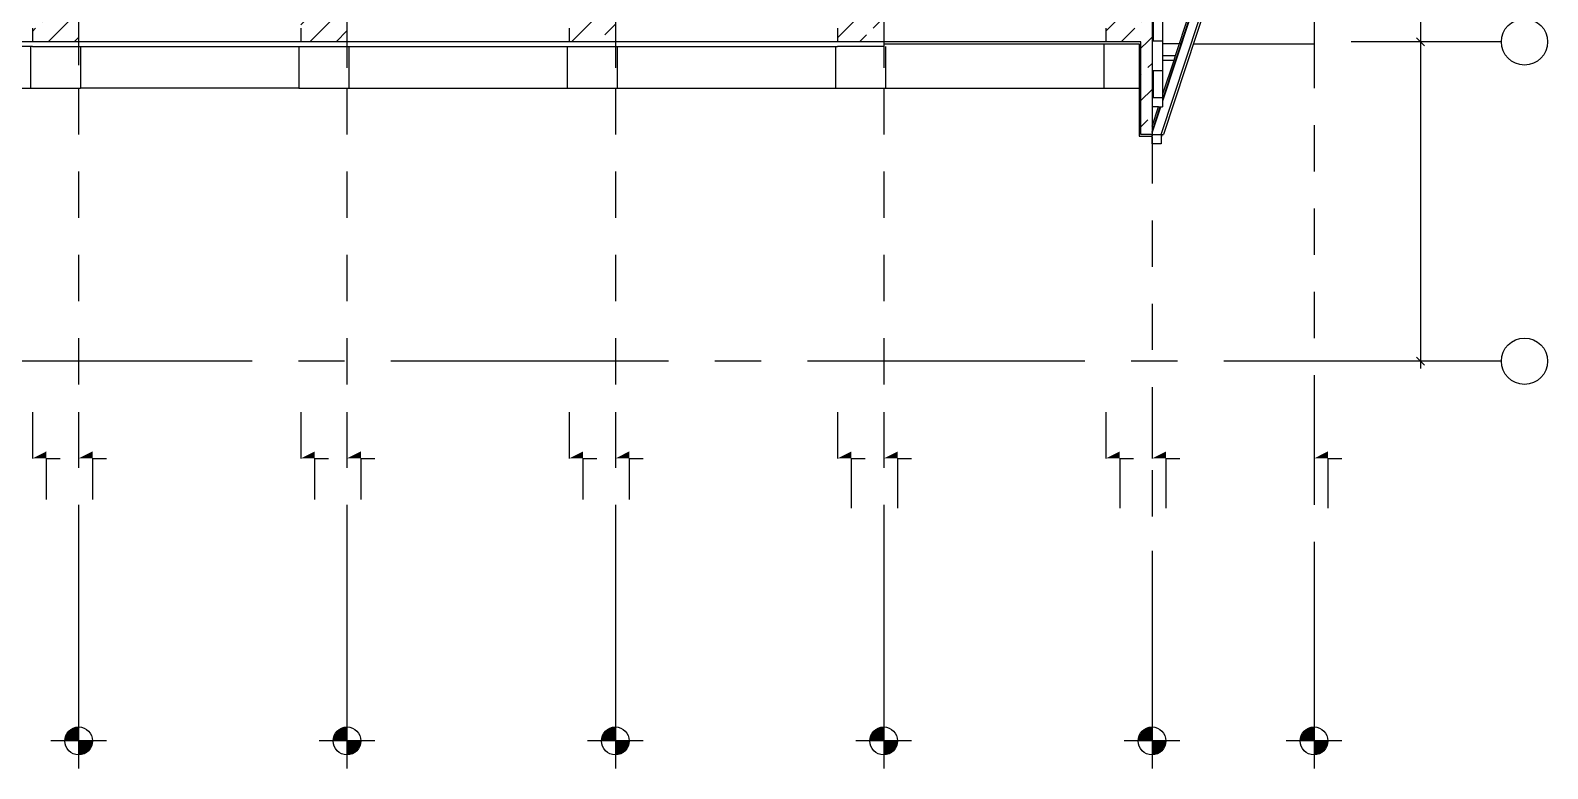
# Model space of a CAD drawing. Header units: metres. Extents: x -220 to 294, y -29 to 18.
# Drawn here: x -185.594 to -181.495, y -8.045 to -6.051 of the extents above; entities that cross this region are included whole.
import ezdxf

# ---------------------------------------------------------------- set-up
doc = ezdxf.new("R2010")
doc.units = ezdxf.units.M
doc.header["$MEASUREMENT"] = 0
doc.linetypes.add('CENTER2', pattern=[1.125, 0.75, -0.125, 0.125, -0.125])
doc.linetypes.add('DASHED4', pattern=[0.1875, 0.125, -0.0625])
for name, color, linetype in [('Cizgi', 7, 'Continuous'), ('Kesit_Kot', 7, 'Continuous'), ('Olculendirme', 7, 'Continuous'), ('Rota', 7, 'Continuous'), ('Standart', 7, 'Continuous'), ('Tarama', 7, 'Continuous')]:
    doc.layers.add(name, color=color, linetype=linetype)

msp = doc.modelspace()

# ---------------------------------------------------------------- hatches: boundary and pattern name
at = {"layer": 'Kesit_Kot', "linetype": 'Continuous', "lineweight": -3}
for points in [[(-185.5885, -7.2074), (-185.551, -7.1886), (-185.551, -7.2074)], [(-185.4635, -7.2074), (-185.426, -7.1886), (-185.426, -7.2074)], [(-184.8635, -7.2074), (-184.826, -7.1886), (-184.826, -7.2074)], [(-184.7385, -7.2074), (-184.701, -7.1886), (-184.701, -7.2074)], [(-184.1385, -7.2074), (-184.101, -7.1886), (-184.101, -7.2074)], [(-184.0135, -7.2074), (-183.976, -7.1886), (-183.976, -7.2074)], [(-183.4135, -7.2074), (-183.376, -7.1886), (-183.376, -7.2074)], [(-183.2885, -7.2074), (-183.251, -7.1886), (-183.251, -7.2074)], [(-182.6885, -7.2074), (-182.651, -7.1886), (-182.651, -7.2074)], [(-182.5635, -7.2074), (-182.526, -7.1886), (-182.526, -7.2074)], [(-182.126, -7.2074), (-182.0885, -7.1886), (-182.0885, -7.2074)]]:
    msp.add_hatch(color=216, dxfattribs=at).paths.add_polyline_path(points)
at = {"layer": 'Standart', "linetype": 'Continuous', "lineweight": -3}
for points in [[(-185.4635, -7.9328), (-185.4677, -7.933), (-185.4719, -7.9337), (-185.4759, -7.9349), (-185.4798, -7.9365), (-185.4835, -7.9385), (-185.4869, -7.941), (-185.49, -7.9438), (-185.4928, -7.9469), (-185.4953, -7.9503), (-185.4973, -7.954), (-185.4989, -7.9579), (-185.5001, -7.962), (-185.5008, -7.9661), (-185.501, -7.9703), (-185.4635, -7.9703)], [(-184.7385, -7.9328), (-184.7427, -7.933), (-184.7469, -7.9337), (-184.7509, -7.9349), (-184.7548, -7.9365), (-184.7585, -7.9385), (-184.7619, -7.941), (-184.765, -7.9438), (-184.7678, -7.9469), (-184.7703, -7.9503), (-184.7723, -7.954), (-184.7739, -7.9579), (-184.7751, -7.962), (-184.7758, -7.9661), (-184.776, -7.9703), (-184.7385, -7.9703)], [(-184.0135, -7.9328), (-184.0177, -7.933), (-184.0219, -7.9337), (-184.0259, -7.9349), (-184.0298, -7.9365), (-184.0335, -7.9385), (-184.0369, -7.941), (-184.04, -7.9438), (-184.0428, -7.9469), (-184.0453, -7.9503), (-184.0473, -7.954), (-184.0489, -7.9579), (-184.0501, -7.962), (-184.0508, -7.9661), (-184.051, -7.9703), (-184.0135, -7.9703)], [(-183.2885, -7.9328), (-183.2927, -7.933), (-183.2969, -7.9337), (-183.3009, -7.9349), (-183.3048, -7.9365), (-183.3085, -7.9385), (-183.3119, -7.941), (-183.315, -7.9438), (-183.3178, -7.9469), (-183.3203, -7.9503), (-183.3223, -7.954), (-183.3239, -7.9579), (-183.3251, -7.962), (-183.3258, -7.9661), (-183.326, -7.9703), (-183.2885, -7.9703)], [(-182.5635, -7.9328), (-182.5677, -7.933), (-182.5719, -7.9337), (-182.5759, -7.9349), (-182.5798, -7.9365), (-182.5835, -7.9385), (-182.5869, -7.941), (-182.59, -7.9438), (-182.5928, -7.9469), (-182.5953, -7.9503), (-182.5973, -7.954), (-182.5989, -7.9579), (-182.6001, -7.962), (-182.6008, -7.9661), (-182.601, -7.9703), (-182.5635, -7.9703)], [(-182.126, -7.9328), (-182.1302, -7.933), (-182.1344, -7.9337), (-182.1384, -7.9349), (-182.1423, -7.9365), (-182.146, -7.9385), (-182.1494, -7.941), (-182.1525, -7.9438), (-182.1553, -7.9469), (-182.1578, -7.9503), (-182.1598, -7.954), (-182.1614, -7.9579), (-182.1626, -7.962), (-182.1633, -7.9661), (-182.1635, -7.9703), (-182.126, -7.9703)], [(-185.4635, -8.0078), (-185.4593, -8.0076), (-185.4552, -8.0069), (-185.4511, -8.0057), (-185.4472, -8.0041), (-185.4436, -8.002), (-185.4401, -7.9996), (-185.437, -7.9968), (-185.4342, -7.9937), (-185.4318, -7.9902), (-185.4297, -7.9866), (-185.4281, -7.9827), (-185.427, -7.9786), (-185.4262, -7.9745), (-185.426, -7.9703), (-185.4635, -7.9703)], [(-184.7385, -8.0078), (-184.7343, -8.0076), (-184.7302, -8.0069), (-184.7261, -8.0057), (-184.7222, -8.0041), (-184.7186, -8.002), (-184.7151, -7.9996), (-184.712, -7.9968), (-184.7092, -7.9937), (-184.7068, -7.9902), (-184.7047, -7.9866), (-184.7031, -7.9827), (-184.702, -7.9786), (-184.7012, -7.9745), (-184.701, -7.9703), (-184.7385, -7.9703)], [(-184.0135, -8.0078), (-184.0093, -8.0076), (-184.0052, -8.0069), (-184.0011, -8.0057), (-183.9972, -8.0041), (-183.9936, -8.002), (-183.9901, -7.9996), (-183.987, -7.9968), (-183.9842, -7.9937), (-183.9818, -7.9902), (-183.9797, -7.9866), (-183.9781, -7.9827), (-183.977, -7.9786), (-183.9762, -7.9745), (-183.976, -7.9703), (-184.0135, -7.9703)], [(-183.2885, -8.0078), (-183.2843, -8.0076), (-183.2802, -8.0069), (-183.2761, -8.0057), (-183.2722, -8.0041), (-183.2686, -8.002), (-183.2651, -7.9996), (-183.262, -7.9968), (-183.2592, -7.9937), (-183.2568, -7.9902), (-183.2547, -7.9866), (-183.2531, -7.9827), (-183.252, -7.9786), (-183.2512, -7.9745), (-183.251, -7.9703), (-183.2885, -7.9703)], [(-182.5635, -8.0078), (-182.5593, -8.0076), (-182.5552, -8.0069), (-182.5511, -8.0057), (-182.5472, -8.0041), (-182.5436, -8.002), (-182.5401, -7.9996), (-182.537, -7.9968), (-182.5342, -7.9937), (-182.5318, -7.9902), (-182.5297, -7.9866), (-182.5281, -7.9827), (-182.527, -7.9786), (-182.5262, -7.9745), (-182.526, -7.9703), (-182.5635, -7.9703)], [(-182.126, -8.0078), (-182.1218, -8.0076), (-182.1177, -8.0069), (-182.1136, -8.0057), (-182.1097, -8.0041), (-182.1061, -8.002), (-182.1026, -7.9996), (-182.0995, -7.9968), (-182.0967, -7.9937), (-182.0943, -7.9902), (-182.0922, -7.9866), (-182.0906, -7.9827), (-182.0895, -7.9786), (-182.0887, -7.9745), (-182.0885, -7.9703), (-182.126, -7.9703)]]:
    msp.add_hatch(color=216, dxfattribs=at).paths.add_polyline_path(points)
at = {"layer": 'Tarama', "linetype": 'Continuous', "lineweight": -3}
h = msp.add_hatch(dxfattribs=at)
h.set_pattern_fill('AR-B88', color=58, scale=0.01, style=0)
h.paths.add_polyline_path([(-182.5351, -3.7574), (-182.5635, -3.7574), (-182.5635, -6.2324), (-182.5351, -6.2324)])
h = msp.add_hatch(dxfattribs=at)
h.set_pattern_fill('ANSI33', color=58, scale=0.4, style=0)
h.paths.add_polyline_path([(-185.5885, -6.0824), (-185.5885, -6.0199), (-185.4635, -6.0199), (-185.4635, -6.0824)])
h = msp.add_hatch(dxfattribs=at)
h.set_pattern_fill('ANSI33', color=58, scale=0.4, style=0)
h.paths.add_polyline_path([(-184.8635, -6.0824), (-184.8635, -6.0199), (-184.7385, -6.0199), (-184.7385, -6.0824)])
h = msp.add_hatch(dxfattribs=at)
h.set_pattern_fill('ANSI33', color=58, scale=0.4, style=0)
h.paths.add_polyline_path([(-184.1385, -6.0824), (-184.1385, -6.0199), (-184.0135, -6.0199), (-184.0135, -6.0824)])
h = msp.add_hatch(dxfattribs=at)
h.set_pattern_fill('ANSI33', color=58, scale=0.4, style=0)
h.paths.add_polyline_path([(-183.4135, -6.0824), (-183.4135, -6.0199), (-183.2885, -6.0199), (-183.2885, -6.0824)])
h = msp.add_hatch(dxfattribs=at)
h.set_pattern_fill('ANSI33', color=58, scale=0.4, style=0)
h.paths.add_polyline_path([(-182.6885, -6.0824), (-182.6885, -6.0199), (-182.5635, -6.0199), (-182.5635, -6.0824)])
h = msp.add_hatch(dxfattribs=at)
h.set_pattern_fill('ANSI33', color=58, scale=0.4, style=0)
h.paths.add_polyline_path([(-182.5935, -6.3324), (-182.5935, -6.0824), (-182.5635, -6.0824), (-182.5635, -6.3324)])

# ---------------------------------------------------------------- linework, layer by layer
at = {"layer": 'Cizgi', "color": 73, "linetype": 'DASHED4', "lineweight": -3}
for points in [[(-182.5635, -3.6503), (-182.5635, -6.3395)], [(-185.4635, -3.7699), (-185.4635, -6.2074)], [(-184.7385, -3.7774), (-184.7385, -6.2074)], [(-184.0135, -3.7774), (-184.0135, -6.2074)], [(-183.2885, -3.7774), (-183.2885, -6.2074)], [(-182.126, -4.7074), (-182.126, -6.0824)], [(-182.126, -6.0824), (-182.126, -7.7074)], [(-185.4635, -6.2074), (-185.4635, -7.7074)], [(-184.7385, -6.2074), (-184.7385, -7.7074)], [(-184.0135, -6.2074), (-184.0135, -7.7074)], [(-183.2885, -6.2074), (-183.2885, -7.7074)], [(-182.5635, -6.3395), (-182.5635, -7.7074)]]:
    msp.add_lwpolyline(points, dxfattribs=at)
at = {"layer": 'Cizgi', "color": 7, "linetype": 'Continuous', "lineweight": -3}
for points in [[(-182.5635, -3.7574), (-182.5635, -6.3102)], [(-185.5885, -6.0449), (-185.5885, -6.0824)], [(-185.4635, -6.0449), (-185.4635, -6.0824)], [(-184.8635, -6.0449), (-184.8635, -6.0824)], [(-184.7385, -6.0449), (-184.7385, -6.0824)], [(-184.1385, -6.0449), (-184.1385, -6.0824)], [(-184.0135, -6.0449), (-184.0135, -6.0824)], [(-183.4135, -6.0449), (-183.4135, -6.0824)], [(-183.2885, -6.0449), (-183.2885, -6.0824)], [(-182.6885, -6.0449), (-182.6885, -6.0824)], [(-185.4635, -6.0824), (-185.5885, -6.0824)], [(-184.7385, -6.0824), (-184.8635, -6.0824)], [(-184.0135, -6.0824), (-184.1385, -6.0824)], [(-183.2885, -6.0824), (-183.4135, -6.0824)], [(-182.5935, -6.0824), (-182.6885, -6.0824)], [(-182.5935, -6.3324), (-182.5935, -6.0824)], [(-182.5635, -6.2324), (-182.5635, -6.2574)], [(-182.5635, -6.3102), (-182.5635, -6.3243)], [(-182.5635, -6.3324), (-182.5935, -6.3324)], [(-182.5635, -6.3243), (-182.5635, -6.3284)], [(-182.5635, -6.3284), (-182.5635, -6.3324)]]:
    msp.add_lwpolyline(points, dxfattribs=at)
at = {"layer": 'Cizgi', "color": 1, "linetype": 'Continuous', "lineweight": -3}
for points in [[(-182.5351, -3.7574), (-182.5351, -6.2324)], [(-182.5635, -6.2324), (-182.5351, -6.2324)]]:
    msp.add_lwpolyline(points, dxfattribs=at)
at = {"layer": 'Cizgi', "color": 17, "linetype": 'Continuous', "lineweight": -3}
for points in [[(-182.0909, -4.9949), (-182.5323, -6.3324)], [(-182.5385, -6.3324), (-182.1004, -5.0049)], [(-182.5461, -6.2574), (-182.5635, -6.2574)], [(-182.5461, -6.2574), (-182.5415, -6.2574)], [(-182.5415, -6.2574), (-182.5401, -6.2574)], [(-182.5401, -6.2574), (-182.5351, -6.2574)], [(-182.5351, -6.2324), (-182.5351, -6.2381)], [(-182.5351, -6.2381), (-182.5351, -6.2422)], [(-182.5351, -6.2422), (-182.5351, -6.2574)], [(-182.5385, -6.3324), (-182.5362, -6.3324)], [(-182.5362, -6.3324), (-182.5323, -6.3324)]]:
    msp.add_lwpolyline(points, dxfattribs=at)
at = {"layer": 'Cizgi', "color": 98, "linetype": 'Continuous', "lineweight": -3}
for points in [[(-182.2774, -5.4574), (-182.5351, -6.2382)], [(-182.2821, -5.4574), (-182.5008, -6.1201)], [(-182.3165, -5.5797), (-182.5351, -6.2422)], [(-182.5008, -6.1201), (-182.5351, -6.1201)], [(-182.5049, -6.1326), (-182.5351, -6.224)], [(-182.5049, -6.1326), (-182.5351, -6.1326)], [(-182.5008, -6.1201), (-182.5049, -6.1326)], [(-182.5635, -6.3284), (-182.5401, -6.2574)], [(-182.5635, -6.3243), (-182.5414, -6.2574)], [(-182.5635, -6.3102), (-182.5461, -6.2574)], [(-182.5635, -6.3324), (-182.5385, -6.3324)], [(-182.5362, -6.3324), (-182.5385, -6.3395)], [(-182.5385, -6.3395), (-182.5385, -6.3395)]]:
    msp.add_lwpolyline(points, dxfattribs=at)
at = {"layer": 'Cizgi', "color": 118, "linetype": 'Continuous', "lineweight": -3}
for points in [[(-182.126, -5.4624), (-182.126, -6.0874)], [(-185.5935, -6.0949), (-185.5935, -6.2074)], [(-185.4585, -6.0949), (-185.4585, -6.2074)], [(-184.8685, -6.0949), (-184.8685, -6.2074)], [(-184.7335, -6.0949), (-184.7335, -6.2074)], [(-184.1435, -6.0949), (-184.1435, -6.2074)], [(-184.0085, -6.0949), (-184.0085, -6.2074)], [(-183.4185, -6.0949), (-183.4185, -6.2074)], [(-183.2835, -6.0949), (-183.2835, -6.2074)], [(-182.6935, -6.0874), (-182.6935, -6.2074)], [(-182.4823, -6.0874), (-182.5351, -6.0874)], [(-182.4498, -6.0874), (-182.126, -6.0874)], [(-186.1885, -6.2074), (-185.5935, -6.2074)], [(-185.5935, -6.2074), (-185.4585, -6.2074)], [(-184.8685, -6.2074), (-185.4585, -6.2074)], [(-184.8685, -6.2074), (-184.7335, -6.2074)], [(-184.7335, -6.2074), (-184.1435, -6.2074)], [(-184.1435, -6.2074), (-184.0085, -6.2074)], [(-184.0085, -6.2074), (-183.4185, -6.2074)], [(-183.4185, -6.2074), (-183.2835, -6.2074)], [(-183.2835, -6.2074), (-182.6935, -6.2074)], [(-182.6935, -6.2074), (-182.5985, -6.2074)]]:
    msp.add_lwpolyline(points, dxfattribs=at)
at = {"layer": 'Cizgi', "color": 166, "linetype": 'Continuous', "lineweight": -3}
for points in [[(-185.5885, -6.0824), (-186.1885, -6.0824)], [(-184.8635, -6.0824), (-185.4635, -6.0824)], [(-184.1385, -6.0824), (-184.7385, -6.0824)], [(-183.4135, -6.0824), (-184.0135, -6.0824)], [(-182.6885, -6.0824), (-183.2885, -6.0824)]]:
    msp.add_lwpolyline(points, dxfattribs=at)
at = {"layer": 'Cizgi', "color": 241, "linetype": 'Continuous', "lineweight": -3}
for points in [[(-185.5885, -6.0949), (-186.1885, -6.0949)], [(-185.5885, -6.0949), (-184.8635, -6.0949)], [(-184.8635, -6.0949), (-183.4135, -6.0949)], [(-183.2885, -6.0949), (-183.4135, -6.0949)], [(-183.2885, -6.0874), (-182.5985, -6.0874)], [(-183.2885, -6.0874), (-183.2885, -6.0949)], [(-182.5985, -6.0874), (-182.5985, -6.2074)], [(-182.5985, -6.2074), (-182.5985, -6.3374)], [(-182.5985, -6.3374), (-182.5685, -6.3374)], [(-182.5685, -6.3374), (-182.5678, -6.3374)], [(-182.5678, -6.3374), (-182.5635, -6.3374)], [(-182.5635, -6.3324), (-182.5635, -6.3374)]]:
    msp.add_lwpolyline(points, dxfattribs=at)
at = {"layer": 'Kesit_Kot', "color": 216, "linetype": 'Continuous', "lineweight": -3}
for points in [[(-185.5885, -7.0824), (-185.5885, -7.2074)], [(-185.4635, -7.0824), (-185.4635, -7.2074)], [(-184.8635, -7.0824), (-184.8635, -7.2074)], [(-184.7385, -7.0824), (-184.7385, -7.2074)], [(-184.1385, -7.0824), (-184.1385, -7.2074)], [(-184.0135, -7.0824), (-184.0135, -7.2074)], [(-183.4135, -7.0824), (-183.4135, -7.2074)], [(-183.2885, -7.0824), (-183.2885, -7.2074)], [(-182.6885, -7.0824), (-182.6885, -7.2074)], [(-182.5635, -7.0824), (-182.5635, -7.2074)], [(-182.126, -7.0824), (-182.126, -7.2074)], [(-185.551, -7.2074), (-185.551, -7.3179)], [(-185.551, -7.2074), (-185.5135, -7.2074)], [(-185.426, -7.2074), (-185.426, -7.3179)], [(-185.426, -7.2074), (-185.3885, -7.2074)], [(-184.826, -7.2074), (-184.826, -7.3179)], [(-184.826, -7.2074), (-184.7885, -7.2074)], [(-184.701, -7.2074), (-184.701, -7.3179)], [(-184.701, -7.2074), (-184.6635, -7.2074)], [(-184.101, -7.2074), (-184.101, -7.3179)], [(-184.101, -7.2074), (-184.0635, -7.2074)], [(-183.976, -7.2074), (-183.976, -7.3179)], [(-183.976, -7.2074), (-183.9385, -7.2074)], [(-183.376, -7.2074), (-183.376, -7.3421)], [(-183.376, -7.2074), (-183.3385, -7.2074)], [(-183.251, -7.2074), (-183.251, -7.3421)], [(-183.251, -7.2074), (-183.2135, -7.2074)], [(-182.651, -7.2074), (-182.651, -7.3421)], [(-182.651, -7.2074), (-182.6135, -7.2074)], [(-182.526, -7.2074), (-182.526, -7.3421)], [(-182.526, -7.2074), (-182.4885, -7.2074)], [(-182.0885, -7.2074), (-182.0885, -7.3421)], [(-182.0885, -7.2074), (-182.051, -7.2074)]]:
    msp.add_lwpolyline(points, dxfattribs=at)
at = {"layer": 'Olculendirme', "color": 47, "linetype": 'Continuous', "lineweight": -3}
for points in [[(-181.8385, -3.8874), (-181.8385, -6.9649)], [(-181.776, -6.0824), (-181.851, -6.0824)], [(-181.776, -6.9449), (-181.851, -6.9449)]]:
    msp.add_lwpolyline(points, dxfattribs=at)
at = {"layer": 'Olculendirme', "color": 59, "linetype": 'Continuous', "lineweight": -3}
for points in [[(-181.8279, -6.093), (-181.8491, -6.0718)], [(-181.8279, -6.9555), (-181.8491, -6.9343)]]:
    msp.add_lwpolyline(points, dxfattribs=at)
at = {"layer": 'Rota', "color": 95, "linetype": 'Continuous', "lineweight": -3}
for points in [[(-182.5635, -6.3574), (-182.5635, -6.3324)], [(-182.5635, -6.3324), (-182.5385, -6.3324)], [(-182.5385, -6.3324), (-182.5385, -6.3574)], [(-182.5385, -6.3574), (-182.5635, -6.3574)]]:
    msp.add_lwpolyline(points, dxfattribs=at)
at = {"layer": 'Standart', "color": 251, "linetype": 'CENTER2', "lineweight": -3}
for points in [[(-181.6198, -6.0824), (-182.026, -6.0824)], [(-181.6198, -6.9449), (-186.5203, -6.9449)]]:
    msp.add_lwpolyline(points, dxfattribs=at)
at = {"layer": 'Standart', "color": 216, "linetype": 'Continuous', "lineweight": -3}
for points in [[(-185.4635, -7.4574), (-185.4635, -7.8953)], [(-184.7385, -7.4574), (-184.7385, -7.8953)], [(-184.0135, -7.4574), (-184.0135, -7.8953)], [(-183.2885, -7.4574), (-183.2885, -7.8953)], [(-182.5635, -7.4574), (-182.5635, -7.8953)], [(-182.126, -7.4574), (-182.126, -7.8953)], [(-185.4635, -7.8953), (-185.4635, -8.0453)], [(-184.7385, -7.8953), (-184.7385, -8.0453)], [(-184.0135, -7.8953), (-184.0135, -8.0453)], [(-183.2885, -7.8953), (-183.2885, -8.0453)], [(-182.5635, -7.8953), (-182.5635, -8.0453)], [(-182.126, -7.8953), (-182.126, -8.0453)], [(-185.3885, -7.9703), (-185.5385, -7.9703)], [(-184.6635, -7.9703), (-184.8135, -7.9703)], [(-183.9385, -7.9703), (-184.0885, -7.9703)], [(-183.2135, -7.9703), (-183.3635, -7.9703)], [(-182.4885, -7.9703), (-182.6385, -7.9703)], [(-182.051, -7.9703), (-182.201, -7.9703)]]:
    msp.add_lwpolyline(points, dxfattribs=at)
at = {"layer": 'Standart', "color": 251, "linetype": 'Continuous', "lineweight": -3}
for centre in [(-181.5573, -6.0824), (-181.5573, -6.9449)]:
    msp.add_circle(centre, 0.0625, dxfattribs=at)
at = {"layer": 'Standart', "color": 216, "linetype": 'Continuous', "lineweight": -3}
for centre in [(-185.4635, -7.9703), (-184.7385, -7.9703), (-184.0135, -7.9703), (-183.2885, -7.9703), (-182.5635, -7.9703), (-182.126, -7.9703)]:
    msp.add_circle(centre, 0.0375, dxfattribs=at)

doc.saveas('drawing.dxf')
